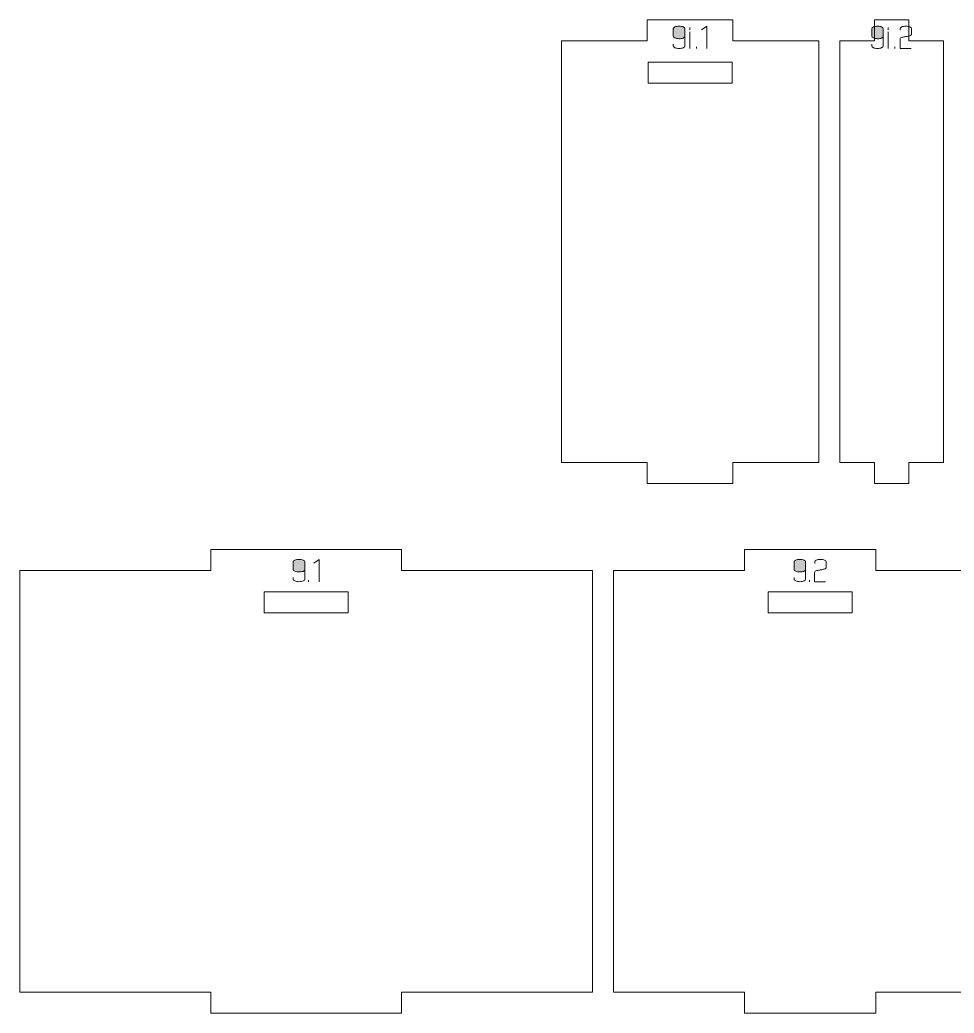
# Model space of a CAD drawing. Header units: centimetres. Extents: x -191 to 212, y -234 to 239.
# Drawn here: x 34.97 to 48.28, y -204.09 to -189.95 of the extents above; entities that cross this region are included whole.
import ezdxf

# ---------------------------------------------------------------- set-up
doc = ezdxf.new("R2010")
doc.units = ezdxf.units.CM
doc.header["$MEASUREMENT"] = 0
doc.layers.add('Capa 1', color=7, linetype='Continuous')

msp = doc.modelspace()

# ---------------------------------------------------------------- hatches: boundary and pattern name
at = {"layer": 'Capa 1', "true_color": 0x3e4095}
h = msp.add_hatch(color=175, dxfattribs=at)
edge = h.paths.add_edge_path()
edge.add_spline(control_points=[(44.27927, -190.18402), (44.27927, -190.1938), (44.28714, -190.20213), (44.30289, -190.20901), (44.31863, -190.21589), (44.33828, -190.21933), (44.36182, -190.21933), (44.38506, -190.21994), (44.40462, -190.21711), (44.42052, -190.21085), (44.43642, -190.20458), (44.44437, -190.19563), (44.44437, -190.18402), (44.44437, -190.18402), (44.44437, -190.0767), (44.44437, -190.0767), (44.44437, -190.06692), (44.4365, -190.05859), (44.42075, -190.05171), (44.40501, -190.04483), (44.38536, -190.04139), (44.36182, -190.04139), (44.33828, -190.04139), (44.31863, -190.04483), (44.30289, -190.05171), (44.28714, -190.05859), (44.27927, -190.06692), (44.27927, -190.0767), (44.27927, -190.0767), (44.27927, -190.18402), (44.27927, -190.18402)], knot_values=[0, 0, 0, 0, 0.1, 0.1, 0.1, 0.2, 0.2, 0.2, 0.3, 0.3, 0.3, 0.4, 0.4, 0.4, 0.5, 0.5, 0.5, 0.6, 0.6, 0.6, 0.7, 0.7, 0.7, 0.8, 0.8, 0.8, 0.9, 0.9, 0.9, 1, 1, 1, 1], degree=3, periodic=1)
h = msp.add_hatch(color=175, dxfattribs=at)
edge = h.paths.add_edge_path()
edge.add_spline(control_points=[(44.36182, -190.35783), (44.33828, -190.35783), (44.31863, -190.35439), (44.30289, -190.34751), (44.28714, -190.34063), (44.27927, -190.3323), (44.27927, -190.32252), (44.27927, -190.32252), (44.27927, -190.29729), (44.27927, -190.29729), (44.27927, -190.29729), (44.27927, -190.32252), (44.27927, -190.32252), (44.27927, -190.3323), (44.28714, -190.34063), (44.30289, -190.34751), (44.31863, -190.35439), (44.33828, -190.35783), (44.36182, -190.35783), (44.38536, -190.35783), (44.40501, -190.35439), (44.42075, -190.34751), (44.4365, -190.34063), (44.44437, -190.3323), (44.44437, -190.32252), (44.44437, -190.32252), (44.44437, -190.18402), (44.44437, -190.18402), (44.44437, -190.19563), (44.43642, -190.20458), (44.42052, -190.21085), (44.40462, -190.21711), (44.38506, -190.21994), (44.36182, -190.21933), (44.33828, -190.21933), (44.31863, -190.21589), (44.30289, -190.20901), (44.28714, -190.20213), (44.27927, -190.1938), (44.27927, -190.18402), (44.27927, -190.18402), (44.27927, -190.0767), (44.27927, -190.0767), (44.27927, -190.06692), (44.28714, -190.05859), (44.30289, -190.05171), (44.31863, -190.04483), (44.33828, -190.04139), (44.36182, -190.04139), (44.38536, -190.04139), (44.40501, -190.04483), (44.42075, -190.05171), (44.4365, -190.05859), (44.44437, -190.06692), (44.44437, -190.0767), (44.44437, -190.0767), (44.44437, -190.18402), (44.44437, -190.18402), (44.44437, -190.18402), (44.44437, -190.32252), (44.44437, -190.32252), (44.44437, -190.3323), (44.4365, -190.34063), (44.42075, -190.34751), (44.40501, -190.35439), (44.38536, -190.35783), (44.36182, -190.35783)], knot_values=[0, 0, 0, 0, 0.04545455, 0.04545455, 0.04545455, 0.09090909, 0.09090909, 0.09090909, 0.13636364, 0.13636364, 0.13636364, 0.18181818, 0.18181818, 0.18181818, 0.22727273, 0.22727273, 0.22727273, 0.27272727, 0.27272727, 0.27272727, 0.31818182, 0.31818182, 0.31818182, 0.36363636, 0.36363636, 0.36363636, 0.40909091, 0.40909091, 0.40909091, 0.45454545, 0.45454545, 0.45454545, 0.5, 0.5, 0.5, 0.54545455, 0.54545455, 0.54545455, 0.59090909, 0.59090909, 0.59090909, 0.63636364, 0.63636364, 0.63636364, 0.68181818, 0.68181818, 0.68181818, 0.72727273, 0.72727273, 0.72727273, 0.77272727, 0.77272727, 0.77272727, 0.81818182, 0.81818182, 0.81818182, 0.86363636, 0.86363636, 0.86363636, 0.90909091, 0.90909091, 0.90909091, 0.95454545, 0.95454545, 0.95454545, 1, 1, 1, 1], degree=3, periodic=1)
h = msp.add_hatch(color=175, dxfattribs=at)
edge = h.paths.add_edge_path()
edge.add_spline(control_points=[(44.51453, -190.09505), (44.51453, -190.09505), (44.51499, -190.06249), (44.51499, -190.06249), (44.51499, -190.06249), (44.51453, -190.09505), (44.51453, -190.09505)], knot_values=[0, 0, 0, 0, 0.5, 0.5, 0.5, 1, 1, 1, 1], degree=3, periodic=1)
h = msp.add_hatch(color=175, dxfattribs=at)
edge = h.paths.add_edge_path()
edge.add_spline(control_points=[(44.75898, -190.04093), (44.75898, -190.04093), (44.68285, -190.09367), (44.68285, -190.09367), (44.68285, -190.09367), (44.75898, -190.04093), (44.75898, -190.04093), (44.75898, -190.04093), (44.75898, -190.35783), (44.75898, -190.35783), (44.75898, -190.35783), (44.75898, -190.04093), (44.75898, -190.04093)], knot_values=[0, 0, 0, 0, 0.25, 0.25, 0.25, 0.5, 0.5, 0.5, 0.75, 0.75, 0.75, 1, 1, 1, 1], degree=3, periodic=1)
h = msp.add_hatch(color=175, dxfattribs=at)
edge = h.paths.add_edge_path()
edge.add_spline(control_points=[(47.10642, -190.18402), (47.10642, -190.1938), (47.11429, -190.20213), (47.13004, -190.20901), (47.14578, -190.21589), (47.16543, -190.21933), (47.18897, -190.21933), (47.21221, -190.21994), (47.23177, -190.21711), (47.24767, -190.21085), (47.26357, -190.20458), (47.27152, -190.19563), (47.27152, -190.18402), (47.27152, -190.18402), (47.27152, -190.0767), (47.27152, -190.0767), (47.27152, -190.06692), (47.26365, -190.05859), (47.2479, -190.05171), (47.23216, -190.04483), (47.21251, -190.04139), (47.18897, -190.04139), (47.16543, -190.04139), (47.14578, -190.04483), (47.13004, -190.05171), (47.11429, -190.05859), (47.10642, -190.06692), (47.10642, -190.0767), (47.10642, -190.0767), (47.10642, -190.18402), (47.10642, -190.18402)], knot_values=[0, 0, 0, 0, 0.1, 0.1, 0.1, 0.2, 0.2, 0.2, 0.3, 0.3, 0.3, 0.4, 0.4, 0.4, 0.5, 0.5, 0.5, 0.6, 0.6, 0.6, 0.7, 0.7, 0.7, 0.8, 0.8, 0.8, 0.9, 0.9, 0.9, 1, 1, 1, 1], degree=3, periodic=1)
h = msp.add_hatch(color=175, dxfattribs=at)
edge = h.paths.add_edge_path()
edge.add_spline(control_points=[(47.18897, -190.35783), (47.16543, -190.35783), (47.14578, -190.35439), (47.13004, -190.34751), (47.11429, -190.34063), (47.10642, -190.3323), (47.10642, -190.32252), (47.10642, -190.32252), (47.10642, -190.29729), (47.10642, -190.29729), (47.10642, -190.29729), (47.10642, -190.32252), (47.10642, -190.32252), (47.10642, -190.3323), (47.11429, -190.34063), (47.13004, -190.34751), (47.14578, -190.35439), (47.16543, -190.35783), (47.18897, -190.35783), (47.21251, -190.35783), (47.23216, -190.35439), (47.2479, -190.34751), (47.26365, -190.34063), (47.27152, -190.3323), (47.27152, -190.32252), (47.27152, -190.32252), (47.27152, -190.18402), (47.27152, -190.18402), (47.27152, -190.19563), (47.26357, -190.20458), (47.24767, -190.21085), (47.23177, -190.21711), (47.21221, -190.21994), (47.18897, -190.21933), (47.16543, -190.21933), (47.14578, -190.21589), (47.13004, -190.20901), (47.11429, -190.20213), (47.10642, -190.1938), (47.10642, -190.18402), (47.10642, -190.18402), (47.10642, -190.0767), (47.10642, -190.0767), (47.10642, -190.06692), (47.11429, -190.05859), (47.13004, -190.05171), (47.14578, -190.04483), (47.16543, -190.04139), (47.18897, -190.04139), (47.21251, -190.04139), (47.23216, -190.04483), (47.2479, -190.05171), (47.26365, -190.05859), (47.27152, -190.06692), (47.27152, -190.0767), (47.27152, -190.0767), (47.27152, -190.18402), (47.27152, -190.18402), (47.27152, -190.18402), (47.27152, -190.32252), (47.27152, -190.32252), (47.27152, -190.3323), (47.26365, -190.34063), (47.2479, -190.34751), (47.23216, -190.35439), (47.21251, -190.35783), (47.18897, -190.35783)], knot_values=[0, 0, 0, 0, 0.04545455, 0.04545455, 0.04545455, 0.09090909, 0.09090909, 0.09090909, 0.13636364, 0.13636364, 0.13636364, 0.18181818, 0.18181818, 0.18181818, 0.22727273, 0.22727273, 0.22727273, 0.27272727, 0.27272727, 0.27272727, 0.31818182, 0.31818182, 0.31818182, 0.36363636, 0.36363636, 0.36363636, 0.40909091, 0.40909091, 0.40909091, 0.45454545, 0.45454545, 0.45454545, 0.5, 0.5, 0.5, 0.54545455, 0.54545455, 0.54545455, 0.59090909, 0.59090909, 0.59090909, 0.63636364, 0.63636364, 0.63636364, 0.68181818, 0.68181818, 0.68181818, 0.72727273, 0.72727273, 0.72727273, 0.77272727, 0.77272727, 0.77272727, 0.81818182, 0.81818182, 0.81818182, 0.86363636, 0.86363636, 0.86363636, 0.90909091, 0.90909091, 0.90909091, 0.95454545, 0.95454545, 0.95454545, 1, 1, 1, 1], degree=3, periodic=1)
h = msp.add_hatch(color=175, dxfattribs=at)
edge = h.paths.add_edge_path()
edge.add_spline(control_points=[(47.34168, -190.09505), (47.34168, -190.09505), (47.34214, -190.06249), (47.34214, -190.06249), (47.34214, -190.06249), (47.34168, -190.09505), (47.34168, -190.09505)], knot_values=[0, 0, 0, 0, 0.5, 0.5, 0.5, 1, 1, 1, 1], degree=3, periodic=1)
h = msp.add_hatch(color=175, dxfattribs=at)
edge = h.paths.add_edge_path()
edge.add_spline(control_points=[(47.50954, -190.35783), (47.50954, -190.35783), (47.50954, -190.22529), (47.50954, -190.22529), (47.51046, -190.21337), (47.52131, -190.2042), (47.5421, -190.19778), (47.55066, -190.19716), (47.55884, -190.19617), (47.56664, -190.19479), (47.57443, -190.19342), (47.58231, -190.19197), (47.59026, -190.19044), (47.60493, -190.18799), (47.61617, -190.186), (47.62396, -190.18448), (47.63176, -190.18295), (47.63933, -190.18096), (47.64667, -190.17851), (47.66562, -190.17148), (47.6751, -190.16246), (47.6751, -190.15146), (47.6751, -190.15146), (47.6751, -190.0767), (47.6751, -190.0767), (47.6751, -190.06692), (47.66723, -190.05859), (47.65148, -190.05171), (47.63574, -190.04483), (47.61609, -190.04139), (47.59255, -190.04139), (47.56901, -190.04139), (47.54936, -190.04483), (47.53362, -190.05171), (47.51787, -190.05859), (47.51, -190.06692), (47.51, -190.0767), (47.51, -190.0767), (47.51, -190.09917), (47.51, -190.09917), (47.51, -190.09917), (47.51, -190.0767), (47.51, -190.0767), (47.51, -190.06692), (47.51787, -190.05859), (47.53362, -190.05171), (47.54936, -190.04483), (47.56901, -190.04139), (47.59255, -190.04139), (47.61609, -190.04139), (47.63574, -190.04483), (47.65148, -190.05171), (47.66723, -190.05859), (47.6751, -190.06692), (47.6751, -190.0767), (47.6751, -190.0767), (47.6751, -190.15146), (47.6751, -190.15146), (47.6751, -190.16246), (47.66562, -190.17148), (47.64667, -190.17851), (47.63933, -190.18096), (47.63176, -190.18295), (47.62396, -190.18448), (47.61617, -190.186), (47.60493, -190.18799), (47.59026, -190.19044), (47.58231, -190.19197), (47.57443, -190.19342), (47.56664, -190.19479), (47.55884, -190.19617), (47.55066, -190.19716), (47.5421, -190.19778), (47.52131, -190.2042), (47.51046, -190.21337), (47.50954, -190.22529), (47.50954, -190.22529), (47.50954, -190.35783), (47.50954, -190.35783), (47.50954, -190.35783), (47.66639, -190.35783), (47.66639, -190.35783), (47.66639, -190.35783), (47.50954, -190.35783), (47.50954, -190.35783)], knot_values=[0, 0, 0, 0, 0.03571429, 0.03571429, 0.03571429, 0.07142857, 0.07142857, 0.07142857, 0.10714286, 0.10714286, 0.10714286, 0.14285714, 0.14285714, 0.14285714, 0.17857143, 0.17857143, 0.17857143, 0.21428571, 0.21428571, 0.21428571, 0.25, 0.25, 0.25, 0.28571429, 0.28571429, 0.28571429, 0.32142857, 0.32142857, 0.32142857, 0.35714286, 0.35714286, 0.35714286, 0.39285714, 0.39285714, 0.39285714, 0.42857143, 0.42857143, 0.42857143, 0.46428571, 0.46428571, 0.46428571, 0.5, 0.5, 0.5, 0.53571429, 0.53571429, 0.53571429, 0.57142857, 0.57142857, 0.57142857, 0.60714286, 0.60714286, 0.60714286, 0.64285714, 0.64285714, 0.64285714, 0.67857143, 0.67857143, 0.67857143, 0.71428571, 0.71428571, 0.71428571, 0.75, 0.75, 0.75, 0.78571429, 0.78571429, 0.78571429, 0.82142857, 0.82142857, 0.82142857, 0.85714286, 0.85714286, 0.85714286, 0.89285714, 0.89285714, 0.89285714, 0.92857143, 0.92857143, 0.92857143, 0.96428571, 0.96428571, 0.96428571, 1, 1, 1, 1], degree=3, periodic=1)
h = msp.add_hatch(color=175, dxfattribs=at)
edge = h.paths.add_edge_path()
edge.add_spline(control_points=[(44.51453, -190.35783), (44.51453, -190.35783), (44.51453, -190.12394), (44.51453, -190.12394), (44.51453, -190.12394), (44.51453, -190.35783), (44.51453, -190.35783)], knot_values=[0, 0, 0, 0, 0.5, 0.5, 0.5, 1, 1, 1, 1], degree=3, periodic=1)
h = msp.add_hatch(color=175, dxfattribs=at)
edge = h.paths.add_edge_path()
edge.add_spline(control_points=[(47.34168, -190.35783), (47.34168, -190.35783), (47.34168, -190.12394), (47.34168, -190.12394), (47.34168, -190.12394), (47.34168, -190.35783), (47.34168, -190.35783)], knot_values=[0, 0, 0, 0, 0.5, 0.5, 0.5, 1, 1, 1, 1], degree=3, periodic=1)
h = msp.add_hatch(color=175, dxfattribs=at)
edge = h.paths.add_edge_path()
edge.add_spline(control_points=[(44.60947, -190.35783), (44.60947, -190.35783), (44.60947, -190.33536), (44.60947, -190.33536), (44.60947, -190.33536), (44.60947, -190.35783), (44.60947, -190.35783)], knot_values=[0, 0, 0, 0, 0.5, 0.5, 0.5, 1, 1, 1, 1], degree=3, periodic=1)
h = msp.add_hatch(color=175, dxfattribs=at)
edge = h.paths.add_edge_path()
edge.add_spline(control_points=[(47.43662, -190.35783), (47.43662, -190.35783), (47.43662, -190.33536), (47.43662, -190.33536), (47.43662, -190.33536), (47.43662, -190.35783), (47.43662, -190.35783)], knot_values=[0, 0, 0, 0, 0.5, 0.5, 0.5, 1, 1, 1, 1], degree=3, periodic=1)
h = msp.add_hatch(color=175, dxfattribs=at)
edge = h.paths.add_edge_path()
edge.add_spline(control_points=[(38.86411, -197.77683), (38.86411, -197.78661), (38.87198, -197.79494), (38.88773, -197.80182), (38.90347, -197.8087), (38.92312, -197.81214), (38.94666, -197.81214), (38.9699, -197.81275), (38.98946, -197.80992), (39.00536, -197.80366), (39.02126, -197.79739), (39.02921, -197.78844), (39.02921, -197.77683), (39.02921, -197.77683), (39.02921, -197.66951), (39.02921, -197.66951), (39.02921, -197.65973), (39.02134, -197.6514), (39.00559, -197.64452), (38.98985, -197.63764), (38.9702, -197.6342), (38.94666, -197.6342), (38.92312, -197.6342), (38.90347, -197.63764), (38.88773, -197.64452), (38.87198, -197.6514), (38.86411, -197.65973), (38.86411, -197.66951), (38.86411, -197.66951), (38.86411, -197.77683), (38.86411, -197.77683)], knot_values=[0, 0, 0, 0, 0.1, 0.1, 0.1, 0.2, 0.2, 0.2, 0.3, 0.3, 0.3, 0.4, 0.4, 0.4, 0.5, 0.5, 0.5, 0.6, 0.6, 0.6, 0.7, 0.7, 0.7, 0.8, 0.8, 0.8, 0.9, 0.9, 0.9, 1, 1, 1, 1], degree=3, periodic=1)
h = msp.add_hatch(color=175, dxfattribs=at)
edge = h.paths.add_edge_path()
edge.add_spline(control_points=[(38.94666, -197.95064), (38.92312, -197.95064), (38.90347, -197.9472), (38.88773, -197.94032), (38.87198, -197.93344), (38.86411, -197.92511), (38.86411, -197.91533), (38.86411, -197.91533), (38.86411, -197.8901), (38.86411, -197.8901), (38.86411, -197.8901), (38.86411, -197.91533), (38.86411, -197.91533), (38.86411, -197.92511), (38.87198, -197.93344), (38.88773, -197.94032), (38.90347, -197.9472), (38.92312, -197.95064), (38.94666, -197.95064), (38.9702, -197.95064), (38.98985, -197.9472), (39.00559, -197.94032), (39.02134, -197.93344), (39.02921, -197.92511), (39.02921, -197.91533), (39.02921, -197.91533), (39.02921, -197.77683), (39.02921, -197.77683), (39.02921, -197.78844), (39.02126, -197.79739), (39.00536, -197.80366), (38.98946, -197.80992), (38.9699, -197.81275), (38.94666, -197.81214), (38.92312, -197.81214), (38.90347, -197.8087), (38.88773, -197.80182), (38.87198, -197.79494), (38.86411, -197.78661), (38.86411, -197.77683), (38.86411, -197.77683), (38.86411, -197.66951), (38.86411, -197.66951), (38.86411, -197.65973), (38.87198, -197.6514), (38.88773, -197.64452), (38.90347, -197.63764), (38.92312, -197.6342), (38.94666, -197.6342), (38.9702, -197.6342), (38.98985, -197.63764), (39.00559, -197.64452), (39.02134, -197.6514), (39.02921, -197.65973), (39.02921, -197.66951), (39.02921, -197.66951), (39.02921, -197.77683), (39.02921, -197.77683), (39.02921, -197.77683), (39.02921, -197.91533), (39.02921, -197.91533), (39.02921, -197.92511), (39.02134, -197.93344), (39.00559, -197.94032), (38.98985, -197.9472), (38.9702, -197.95064), (38.94666, -197.95064)], knot_values=[0, 0, 0, 0, 0.04545455, 0.04545455, 0.04545455, 0.09090909, 0.09090909, 0.09090909, 0.13636364, 0.13636364, 0.13636364, 0.18181818, 0.18181818, 0.18181818, 0.22727273, 0.22727273, 0.22727273, 0.27272727, 0.27272727, 0.27272727, 0.31818182, 0.31818182, 0.31818182, 0.36363636, 0.36363636, 0.36363636, 0.40909091, 0.40909091, 0.40909091, 0.45454545, 0.45454545, 0.45454545, 0.5, 0.5, 0.5, 0.54545455, 0.54545455, 0.54545455, 0.59090909, 0.59090909, 0.59090909, 0.63636364, 0.63636364, 0.63636364, 0.68181818, 0.68181818, 0.68181818, 0.72727273, 0.72727273, 0.72727273, 0.77272727, 0.77272727, 0.77272727, 0.81818182, 0.81818182, 0.81818182, 0.86363636, 0.86363636, 0.86363636, 0.90909091, 0.90909091, 0.90909091, 0.95454545, 0.95454545, 0.95454545, 1, 1, 1, 1], degree=3, periodic=1)
h = msp.add_hatch(color=175, dxfattribs=at)
edge = h.paths.add_edge_path()
edge.add_spline(control_points=[(39.23375, -197.63374), (39.23375, -197.63374), (39.15762, -197.68648), (39.15762, -197.68648), (39.15762, -197.68648), (39.23375, -197.63374), (39.23375, -197.63374), (39.23375, -197.63374), (39.23375, -197.95064), (39.23375, -197.95064), (39.23375, -197.95064), (39.23375, -197.63374), (39.23375, -197.63374)], knot_values=[0, 0, 0, 0, 0.25, 0.25, 0.25, 0.5, 0.5, 0.5, 0.75, 0.75, 0.75, 1, 1, 1, 1], degree=3, periodic=1)
h = msp.add_hatch(color=175, dxfattribs=at)
edge = h.paths.add_edge_path()
edge.add_spline(control_points=[(46.00001, -197.77683), (46.00001, -197.78661), (46.00788, -197.79494), (46.02363, -197.80182), (46.03937, -197.8087), (46.05902, -197.81214), (46.08256, -197.81214), (46.1058, -197.81275), (46.12536, -197.80992), (46.14126, -197.80366), (46.15716, -197.79739), (46.16511, -197.78844), (46.16511, -197.77683), (46.16511, -197.77683), (46.16511, -197.66951), (46.16511, -197.66951), (46.16511, -197.65973), (46.15724, -197.6514), (46.14149, -197.64452), (46.12575, -197.63764), (46.1061, -197.6342), (46.08256, -197.6342), (46.05902, -197.6342), (46.03937, -197.63764), (46.02363, -197.64452), (46.00788, -197.6514), (46.00001, -197.65973), (46.00001, -197.66951), (46.00001, -197.66951), (46.00001, -197.77683), (46.00001, -197.77683)], knot_values=[0, 0, 0, 0, 0.1, 0.1, 0.1, 0.2, 0.2, 0.2, 0.3, 0.3, 0.3, 0.4, 0.4, 0.4, 0.5, 0.5, 0.5, 0.6, 0.6, 0.6, 0.7, 0.7, 0.7, 0.8, 0.8, 0.8, 0.9, 0.9, 0.9, 1, 1, 1, 1], degree=3, periodic=1)
h = msp.add_hatch(color=175, dxfattribs=at)
edge = h.paths.add_edge_path()
edge.add_spline(control_points=[(46.08256, -197.95064), (46.05902, -197.95064), (46.03937, -197.9472), (46.02363, -197.94032), (46.00788, -197.93344), (46.00001, -197.92511), (46.00001, -197.91533), (46.00001, -197.91533), (46.00001, -197.8901), (46.00001, -197.8901), (46.00001, -197.8901), (46.00001, -197.91533), (46.00001, -197.91533), (46.00001, -197.92511), (46.00788, -197.93344), (46.02363, -197.94032), (46.03937, -197.9472), (46.05902, -197.95064), (46.08256, -197.95064), (46.1061, -197.95064), (46.12575, -197.9472), (46.14149, -197.94032), (46.15724, -197.93344), (46.16511, -197.92511), (46.16511, -197.91533), (46.16511, -197.91533), (46.16511, -197.77683), (46.16511, -197.77683), (46.16511, -197.78844), (46.15716, -197.79739), (46.14126, -197.80366), (46.12536, -197.80992), (46.1058, -197.81275), (46.08256, -197.81214), (46.05902, -197.81214), (46.03937, -197.8087), (46.02363, -197.80182), (46.00788, -197.79494), (46.00001, -197.78661), (46.00001, -197.77683), (46.00001, -197.77683), (46.00001, -197.66951), (46.00001, -197.66951), (46.00001, -197.65973), (46.00788, -197.6514), (46.02363, -197.64452), (46.03937, -197.63764), (46.05902, -197.6342), (46.08256, -197.6342), (46.1061, -197.6342), (46.12575, -197.63764), (46.14149, -197.64452), (46.15724, -197.6514), (46.16511, -197.65973), (46.16511, -197.66951), (46.16511, -197.66951), (46.16511, -197.77683), (46.16511, -197.77683), (46.16511, -197.77683), (46.16511, -197.91533), (46.16511, -197.91533), (46.16511, -197.92511), (46.15724, -197.93344), (46.14149, -197.94032), (46.12575, -197.9472), (46.1061, -197.95064), (46.08256, -197.95064)], knot_values=[0, 0, 0, 0, 0.04545455, 0.04545455, 0.04545455, 0.09090909, 0.09090909, 0.09090909, 0.13636364, 0.13636364, 0.13636364, 0.18181818, 0.18181818, 0.18181818, 0.22727273, 0.22727273, 0.22727273, 0.27272727, 0.27272727, 0.27272727, 0.31818182, 0.31818182, 0.31818182, 0.36363636, 0.36363636, 0.36363636, 0.40909091, 0.40909091, 0.40909091, 0.45454545, 0.45454545, 0.45454545, 0.5, 0.5, 0.5, 0.54545455, 0.54545455, 0.54545455, 0.59090909, 0.59090909, 0.59090909, 0.63636364, 0.63636364, 0.63636364, 0.68181818, 0.68181818, 0.68181818, 0.72727273, 0.72727273, 0.72727273, 0.77272727, 0.77272727, 0.77272727, 0.81818182, 0.81818182, 0.81818182, 0.86363636, 0.86363636, 0.86363636, 0.90909091, 0.90909091, 0.90909091, 0.95454545, 0.95454545, 0.95454545, 1, 1, 1, 1], degree=3, periodic=1)
h = msp.add_hatch(color=175, dxfattribs=at)
edge = h.paths.add_edge_path()
edge.add_spline(control_points=[(46.29306, -197.95064), (46.29306, -197.95064), (46.29306, -197.8181), (46.29306, -197.8181), (46.29398, -197.80618), (46.30483, -197.79701), (46.32562, -197.79059), (46.33418, -197.78997), (46.34236, -197.78898), (46.35016, -197.7876), (46.35795, -197.78623), (46.36583, -197.78478), (46.37378, -197.78325), (46.38845, -197.7808), (46.39969, -197.77881), (46.40748, -197.77729), (46.41528, -197.77576), (46.42285, -197.77377), (46.43019, -197.77132), (46.44914, -197.76429), (46.45862, -197.75527), (46.45862, -197.74427), (46.45862, -197.74427), (46.45862, -197.66951), (46.45862, -197.66951), (46.45862, -197.65973), (46.45075, -197.6514), (46.435, -197.64452), (46.41926, -197.63764), (46.39961, -197.6342), (46.37607, -197.6342), (46.35253, -197.6342), (46.33288, -197.63764), (46.31714, -197.64452), (46.30139, -197.6514), (46.29352, -197.65973), (46.29352, -197.66951), (46.29352, -197.66951), (46.29352, -197.69198), (46.29352, -197.69198), (46.29352, -197.69198), (46.29352, -197.66951), (46.29352, -197.66951), (46.29352, -197.65973), (46.30139, -197.6514), (46.31714, -197.64452), (46.33288, -197.63764), (46.35253, -197.6342), (46.37607, -197.6342), (46.39961, -197.6342), (46.41926, -197.63764), (46.435, -197.64452), (46.45075, -197.6514), (46.45862, -197.65973), (46.45862, -197.66951), (46.45862, -197.66951), (46.45862, -197.74427), (46.45862, -197.74427), (46.45862, -197.75527), (46.44914, -197.76429), (46.43019, -197.77132), (46.42285, -197.77377), (46.41528, -197.77576), (46.40748, -197.77729), (46.39969, -197.77881), (46.38845, -197.7808), (46.37378, -197.78325), (46.36583, -197.78478), (46.35795, -197.78623), (46.35016, -197.7876), (46.34236, -197.78898), (46.33418, -197.78997), (46.32562, -197.79059), (46.30483, -197.79701), (46.29398, -197.80618), (46.29306, -197.8181), (46.29306, -197.8181), (46.29306, -197.95064), (46.29306, -197.95064), (46.29306, -197.95064), (46.44991, -197.95064), (46.44991, -197.95064), (46.44991, -197.95064), (46.29306, -197.95064), (46.29306, -197.95064)], knot_values=[0, 0, 0, 0, 0.03571429, 0.03571429, 0.03571429, 0.07142857, 0.07142857, 0.07142857, 0.10714286, 0.10714286, 0.10714286, 0.14285714, 0.14285714, 0.14285714, 0.17857143, 0.17857143, 0.17857143, 0.21428571, 0.21428571, 0.21428571, 0.25, 0.25, 0.25, 0.28571429, 0.28571429, 0.28571429, 0.32142857, 0.32142857, 0.32142857, 0.35714286, 0.35714286, 0.35714286, 0.39285714, 0.39285714, 0.39285714, 0.42857143, 0.42857143, 0.42857143, 0.46428571, 0.46428571, 0.46428571, 0.5, 0.5, 0.5, 0.53571429, 0.53571429, 0.53571429, 0.57142857, 0.57142857, 0.57142857, 0.60714286, 0.60714286, 0.60714286, 0.64285714, 0.64285714, 0.64285714, 0.67857143, 0.67857143, 0.67857143, 0.71428571, 0.71428571, 0.71428571, 0.75, 0.75, 0.75, 0.78571429, 0.78571429, 0.78571429, 0.82142857, 0.82142857, 0.82142857, 0.85714286, 0.85714286, 0.85714286, 0.89285714, 0.89285714, 0.89285714, 0.92857143, 0.92857143, 0.92857143, 0.96428571, 0.96428571, 0.96428571, 1, 1, 1, 1], degree=3, periodic=1)
h = msp.add_hatch(color=175, dxfattribs=at)
edge = h.paths.add_edge_path()
edge.add_spline(control_points=[(39.08424, -197.95064), (39.08424, -197.95064), (39.08424, -197.92817), (39.08424, -197.92817), (39.08424, -197.92817), (39.08424, -197.95064), (39.08424, -197.95064)], knot_values=[0, 0, 0, 0, 0.5, 0.5, 0.5, 1, 1, 1, 1], degree=3, periodic=1)
h = msp.add_hatch(color=175, dxfattribs=at)
edge = h.paths.add_edge_path()
edge.add_spline(control_points=[(46.22014, -197.95064), (46.22014, -197.95064), (46.22014, -197.92817), (46.22014, -197.92817), (46.22014, -197.92817), (46.22014, -197.95064), (46.22014, -197.95064)], knot_values=[0, 0, 0, 0, 0.5, 0.5, 0.5, 1, 1, 1, 1], degree=3, periodic=1)

# ---------------------------------------------------------------- linework, layer by layer
at = {"layer": 'Capa 1', "color": 240, "lineweight": 20}
for points, knots in [([(42.68729, -190.25143), (42.68729, -190.25143), (42.68729, -196.25143), (42.68729, -196.25143), (42.68729, -196.25143), (43.90851, -196.25143), (43.90851, -196.25143), (43.90851, -196.25143), (43.90851, -196.55143), (43.90851, -196.55143), (43.90851, -196.55143), (45.12973, -196.55143), (45.12973, -196.55143), (45.12973, -196.55143), (45.12973, -196.25143), (45.12973, -196.25143), (45.12973, -196.25143), (46.35095, -196.25143), (46.35095, -196.25143), (46.35095, -196.25143), (46.35095, -190.25143), (46.35095, -190.25143), (46.35095, -190.25143), (45.12973, -190.25143), (45.12973, -190.25143), (45.12973, -190.25143), (45.12973, -189.95143), (45.12973, -189.95143), (45.12973, -189.95143), (43.90851, -189.95143), (43.90851, -189.95143), (43.90851, -189.95143), (43.90851, -190.25143), (43.90851, -190.25143), (43.90851, -190.25143), (42.68729, -190.25143), (42.68729, -190.25143)], [0, 0, 0, 0, 0.08333333, 0.08333333, 0.08333333, 0.16666667, 0.16666667, 0.16666667, 0.25, 0.25, 0.25, 0.33333333, 0.33333333, 0.33333333, 0.41666667, 0.41666667, 0.41666667, 0.5, 0.5, 0.5, 0.58333333, 0.58333333, 0.58333333, 0.66666667, 0.66666667, 0.66666667, 0.75, 0.75, 0.75, 0.83333333, 0.83333333, 0.83333333, 0.91666667, 0.91666667, 0.91666667, 1, 1, 1, 1]), ([(46.65095, -190.25143), (46.65095, -190.25143), (46.65095, -196.25143), (46.65095, -196.25143), (46.65095, -196.25143), (47.14416, -196.25143), (47.14416, -196.25143), (47.14416, -196.25143), (47.14416, -196.55143), (47.14416, -196.55143), (47.14416, -196.55143), (47.63736, -196.55143), (47.63736, -196.55143), (47.63736, -196.55143), (47.63736, -196.25143), (47.63736, -196.25143), (47.63736, -196.25143), (48.13057, -196.25143), (48.13057, -196.25143), (48.13057, -196.25143), (48.13057, -190.25143), (48.13057, -190.25143), (48.13057, -190.25143), (47.63736, -190.25143), (47.63736, -190.25143), (47.63736, -190.25143), (47.63736, -189.95143), (47.63736, -189.95143), (47.63736, -189.95143), (47.14416, -189.95143), (47.14416, -189.95143), (47.14416, -189.95143), (47.14416, -190.25143), (47.14416, -190.25143), (47.14416, -190.25143), (46.65095, -190.25143), (46.65095, -190.25143)], [0, 0, 0, 0, 0.08333333, 0.08333333, 0.08333333, 0.16666667, 0.16666667, 0.16666667, 0.25, 0.25, 0.25, 0.33333333, 0.33333333, 0.33333333, 0.41666667, 0.41666667, 0.41666667, 0.5, 0.5, 0.5, 0.58333333, 0.58333333, 0.58333333, 0.66666667, 0.66666667, 0.66666667, 0.75, 0.75, 0.75, 0.83333333, 0.83333333, 0.83333333, 0.91666667, 0.91666667, 0.91666667, 1, 1, 1, 1]), ([(43.91912, -190.85152), (43.91912, -190.85152), (45.11912, -190.85152), (45.11912, -190.85152), (45.11912, -190.85152), (45.11912, -190.55152), (45.11912, -190.55152), (45.11912, -190.55152), (43.91912, -190.55152), (43.91912, -190.55152), (43.91912, -190.55152), (43.91912, -190.85152), (43.91912, -190.85152)], [0, 0, 0, 0, 0.25, 0.25, 0.25, 0.5, 0.5, 0.5, 0.75, 0.75, 0.75, 1, 1, 1, 1]), ([(34.97002, -197.79344), (34.97002, -197.79344), (34.97002, -203.79344), (34.97002, -203.79344), (34.97002, -203.79344), (37.68929, -203.79344), (37.68929, -203.79344), (37.68929, -203.79344), (37.68929, -204.09344), (37.68929, -204.09344), (37.68929, -204.09344), (40.40857, -204.09344), (40.40857, -204.09344), (40.40857, -204.09344), (40.40857, -203.79344), (40.40857, -203.79344), (40.40857, -203.79344), (43.12784, -203.79344), (43.12784, -203.79344), (43.12784, -203.79344), (43.12784, -197.79344), (43.12784, -197.79344), (43.12784, -197.79344), (40.40857, -197.79344), (40.40857, -197.79344), (40.40857, -197.79344), (40.40857, -197.49344), (40.40857, -197.49344), (40.40857, -197.49344), (37.68929, -197.49344), (37.68929, -197.49344), (37.68929, -197.49344), (37.68929, -197.79344), (37.68929, -197.79344), (37.68929, -197.79344), (34.97002, -197.79344), (34.97002, -197.79344)], [0, 0, 0, 0, 0.08333333, 0.08333333, 0.08333333, 0.16666667, 0.16666667, 0.16666667, 0.25, 0.25, 0.25, 0.33333333, 0.33333333, 0.33333333, 0.41666667, 0.41666667, 0.41666667, 0.5, 0.5, 0.5, 0.58333333, 0.58333333, 0.58333333, 0.66666667, 0.66666667, 0.66666667, 0.75, 0.75, 0.75, 0.83333333, 0.83333333, 0.83333333, 0.91666667, 0.91666667, 0.91666667, 1, 1, 1, 1]), ([(43.42784, -197.79344), (43.42784, -197.79344), (43.42784, -203.79344), (43.42784, -203.79344), (43.42784, -203.79344), (45.29549, -203.79344), (45.29549, -203.79344), (45.29549, -203.79344), (45.29549, -204.09344), (45.29549, -204.09344), (45.29549, -204.09344), (47.16314, -204.09344), (47.16314, -204.09344), (47.16314, -204.09344), (47.16314, -203.79344), (47.16314, -203.79344), (47.16314, -203.79344), (49.03079, -203.79344), (49.03079, -203.79344), (49.03079, -203.79344), (49.03079, -197.79344), (49.03079, -197.79344), (49.03079, -197.79344), (47.16314, -197.79344), (47.16314, -197.79344), (47.16314, -197.79344), (47.16314, -197.49344), (47.16314, -197.49344), (47.16314, -197.49344), (45.29549, -197.49344), (45.29549, -197.49344), (45.29549, -197.49344), (45.29549, -197.79344), (45.29549, -197.79344), (45.29549, -197.79344), (43.42784, -197.79344), (43.42784, -197.79344)], [0, 0, 0, 0, 0.08333333, 0.08333333, 0.08333333, 0.16666667, 0.16666667, 0.16666667, 0.25, 0.25, 0.25, 0.33333333, 0.33333333, 0.33333333, 0.41666667, 0.41666667, 0.41666667, 0.5, 0.5, 0.5, 0.58333333, 0.58333333, 0.58333333, 0.66666667, 0.66666667, 0.66666667, 0.75, 0.75, 0.75, 0.83333333, 0.83333333, 0.83333333, 0.91666667, 0.91666667, 0.91666667, 1, 1, 1, 1]), ([(38.44893, -198.39352), (38.44893, -198.39352), (39.64893, -198.39352), (39.64893, -198.39352), (39.64893, -198.39352), (39.64893, -198.09352), (39.64893, -198.09352), (39.64893, -198.09352), (38.44893, -198.09352), (38.44893, -198.09352), (38.44893, -198.09352), (38.44893, -198.39352), (38.44893, -198.39352)], [0, 0, 0, 0, 0.25, 0.25, 0.25, 0.5, 0.5, 0.5, 0.75, 0.75, 0.75, 1, 1, 1, 1]), ([(45.62931, -198.39352), (45.62931, -198.39352), (46.82931, -198.39352), (46.82931, -198.39352), (46.82931, -198.39352), (46.82931, -198.09352), (46.82931, -198.09352), (46.82931, -198.09352), (45.62931, -198.09352), (45.62931, -198.09352), (45.62931, -198.09352), (45.62931, -198.39352), (45.62931, -198.39352)], [0, 0, 0, 0, 0.25, 0.25, 0.25, 0.5, 0.5, 0.5, 0.75, 0.75, 0.75, 1, 1, 1, 1])]:
    msp.add_open_spline(points, degree=3, knots=knots, dxfattribs=at)
at = {"layer": 'Capa 1', "color": 114, "lineweight": 9}
for points, knots in [([(44.27927, -190.18402), (44.27927, -190.1938), (44.28714, -190.20213), (44.30289, -190.20901), (44.31863, -190.21589), (44.33828, -190.21933), (44.36182, -190.21933), (44.38506, -190.21994), (44.40462, -190.21711), (44.42052, -190.21085), (44.43642, -190.20458), (44.44437, -190.19563), (44.44437, -190.18402), (44.44437, -190.18402), (44.44437, -190.0767), (44.44437, -190.0767), (44.44437, -190.06692), (44.4365, -190.05859), (44.42075, -190.05171), (44.40501, -190.04483), (44.38536, -190.04139), (44.36182, -190.04139), (44.33828, -190.04139), (44.31863, -190.04483), (44.30289, -190.05171), (44.28714, -190.05859), (44.27927, -190.06692), (44.27927, -190.0767), (44.27927, -190.0767), (44.27927, -190.18402), (44.27927, -190.18402)], [0, 0, 0, 0, 0.1, 0.1, 0.1, 0.2, 0.2, 0.2, 0.3, 0.3, 0.3, 0.4, 0.4, 0.4, 0.5, 0.5, 0.5, 0.6, 0.6, 0.6, 0.7, 0.7, 0.7, 0.8, 0.8, 0.8, 0.9, 0.9, 0.9, 1, 1, 1, 1]), ([(44.36182, -190.35783), (44.33828, -190.35783), (44.31863, -190.35439), (44.30289, -190.34751), (44.28714, -190.34063), (44.27927, -190.3323), (44.27927, -190.32252), (44.27927, -190.32252), (44.27927, -190.29729), (44.27927, -190.29729), (44.27927, -190.29729), (44.27927, -190.32252), (44.27927, -190.32252), (44.27927, -190.3323), (44.28714, -190.34063), (44.30289, -190.34751), (44.31863, -190.35439), (44.33828, -190.35783), (44.36182, -190.35783), (44.38536, -190.35783), (44.40501, -190.35439), (44.42075, -190.34751), (44.4365, -190.34063), (44.44437, -190.3323), (44.44437, -190.32252), (44.44437, -190.32252), (44.44437, -190.18402), (44.44437, -190.18402), (44.44437, -190.19563), (44.43642, -190.20458), (44.42052, -190.21085), (44.40462, -190.21711), (44.38506, -190.21994), (44.36182, -190.21933), (44.33828, -190.21933), (44.31863, -190.21589), (44.30289, -190.20901), (44.28714, -190.20213), (44.27927, -190.1938), (44.27927, -190.18402), (44.27927, -190.18402), (44.27927, -190.0767), (44.27927, -190.0767), (44.27927, -190.06692), (44.28714, -190.05859), (44.30289, -190.05171), (44.31863, -190.04483), (44.33828, -190.04139), (44.36182, -190.04139), (44.38536, -190.04139), (44.40501, -190.04483), (44.42075, -190.05171), (44.4365, -190.05859), (44.44437, -190.06692), (44.44437, -190.0767), (44.44437, -190.0767), (44.44437, -190.18402), (44.44437, -190.18402), (44.44437, -190.18402), (44.44437, -190.32252), (44.44437, -190.32252), (44.44437, -190.3323), (44.4365, -190.34063), (44.42075, -190.34751), (44.40501, -190.35439), (44.38536, -190.35783), (44.36182, -190.35783)], [0, 0, 0, 0, 0.04545455, 0.04545455, 0.04545455, 0.09090909, 0.09090909, 0.09090909, 0.13636364, 0.13636364, 0.13636364, 0.18181818, 0.18181818, 0.18181818, 0.22727273, 0.22727273, 0.22727273, 0.27272727, 0.27272727, 0.27272727, 0.31818182, 0.31818182, 0.31818182, 0.36363636, 0.36363636, 0.36363636, 0.40909091, 0.40909091, 0.40909091, 0.45454545, 0.45454545, 0.45454545, 0.5, 0.5, 0.5, 0.54545455, 0.54545455, 0.54545455, 0.59090909, 0.59090909, 0.59090909, 0.63636364, 0.63636364, 0.63636364, 0.68181818, 0.68181818, 0.68181818, 0.72727273, 0.72727273, 0.72727273, 0.77272727, 0.77272727, 0.77272727, 0.81818182, 0.81818182, 0.81818182, 0.86363636, 0.86363636, 0.86363636, 0.90909091, 0.90909091, 0.90909091, 0.95454545, 0.95454545, 0.95454545, 1, 1, 1, 1]), ([(44.51453, -190.09505), (44.51453, -190.09505), (44.51499, -190.06249), (44.51499, -190.06249), (44.51499, -190.06249), (44.51453, -190.09505), (44.51453, -190.09505)], [0, 0, 0, 0, 0.5, 0.5, 0.5, 1, 1, 1, 1]), ([(44.75898, -190.04093), (44.75898, -190.04093), (44.68285, -190.09367), (44.68285, -190.09367), (44.68285, -190.09367), (44.75898, -190.04093), (44.75898, -190.04093), (44.75898, -190.04093), (44.75898, -190.35783), (44.75898, -190.35783), (44.75898, -190.35783), (44.75898, -190.04093), (44.75898, -190.04093)], [0, 0, 0, 0, 0.25, 0.25, 0.25, 0.5, 0.5, 0.5, 0.75, 0.75, 0.75, 1, 1, 1, 1]), ([(47.10642, -190.18402), (47.10642, -190.1938), (47.11429, -190.20213), (47.13004, -190.20901), (47.14578, -190.21589), (47.16543, -190.21933), (47.18897, -190.21933), (47.21221, -190.21994), (47.23177, -190.21711), (47.24767, -190.21085), (47.26357, -190.20458), (47.27152, -190.19563), (47.27152, -190.18402), (47.27152, -190.18402), (47.27152, -190.0767), (47.27152, -190.0767), (47.27152, -190.06692), (47.26365, -190.05859), (47.2479, -190.05171), (47.23216, -190.04483), (47.21251, -190.04139), (47.18897, -190.04139), (47.16543, -190.04139), (47.14578, -190.04483), (47.13004, -190.05171), (47.11429, -190.05859), (47.10642, -190.06692), (47.10642, -190.0767), (47.10642, -190.0767), (47.10642, -190.18402), (47.10642, -190.18402)], [0, 0, 0, 0, 0.1, 0.1, 0.1, 0.2, 0.2, 0.2, 0.3, 0.3, 0.3, 0.4, 0.4, 0.4, 0.5, 0.5, 0.5, 0.6, 0.6, 0.6, 0.7, 0.7, 0.7, 0.8, 0.8, 0.8, 0.9, 0.9, 0.9, 1, 1, 1, 1]), ([(47.18897, -190.35783), (47.16543, -190.35783), (47.14578, -190.35439), (47.13004, -190.34751), (47.11429, -190.34063), (47.10642, -190.3323), (47.10642, -190.32252), (47.10642, -190.32252), (47.10642, -190.29729), (47.10642, -190.29729), (47.10642, -190.29729), (47.10642, -190.32252), (47.10642, -190.32252), (47.10642, -190.3323), (47.11429, -190.34063), (47.13004, -190.34751), (47.14578, -190.35439), (47.16543, -190.35783), (47.18897, -190.35783), (47.21251, -190.35783), (47.23216, -190.35439), (47.2479, -190.34751), (47.26365, -190.34063), (47.27152, -190.3323), (47.27152, -190.32252), (47.27152, -190.32252), (47.27152, -190.18402), (47.27152, -190.18402), (47.27152, -190.19563), (47.26357, -190.20458), (47.24767, -190.21085), (47.23177, -190.21711), (47.21221, -190.21994), (47.18897, -190.21933), (47.16543, -190.21933), (47.14578, -190.21589), (47.13004, -190.20901), (47.11429, -190.20213), (47.10642, -190.1938), (47.10642, -190.18402), (47.10642, -190.18402), (47.10642, -190.0767), (47.10642, -190.0767), (47.10642, -190.06692), (47.11429, -190.05859), (47.13004, -190.05171), (47.14578, -190.04483), (47.16543, -190.04139), (47.18897, -190.04139), (47.21251, -190.04139), (47.23216, -190.04483), (47.2479, -190.05171), (47.26365, -190.05859), (47.27152, -190.06692), (47.27152, -190.0767), (47.27152, -190.0767), (47.27152, -190.18402), (47.27152, -190.18402), (47.27152, -190.18402), (47.27152, -190.32252), (47.27152, -190.32252), (47.27152, -190.3323), (47.26365, -190.34063), (47.2479, -190.34751), (47.23216, -190.35439), (47.21251, -190.35783), (47.18897, -190.35783)], [0, 0, 0, 0, 0.04545455, 0.04545455, 0.04545455, 0.09090909, 0.09090909, 0.09090909, 0.13636364, 0.13636364, 0.13636364, 0.18181818, 0.18181818, 0.18181818, 0.22727273, 0.22727273, 0.22727273, 0.27272727, 0.27272727, 0.27272727, 0.31818182, 0.31818182, 0.31818182, 0.36363636, 0.36363636, 0.36363636, 0.40909091, 0.40909091, 0.40909091, 0.45454545, 0.45454545, 0.45454545, 0.5, 0.5, 0.5, 0.54545455, 0.54545455, 0.54545455, 0.59090909, 0.59090909, 0.59090909, 0.63636364, 0.63636364, 0.63636364, 0.68181818, 0.68181818, 0.68181818, 0.72727273, 0.72727273, 0.72727273, 0.77272727, 0.77272727, 0.77272727, 0.81818182, 0.81818182, 0.81818182, 0.86363636, 0.86363636, 0.86363636, 0.90909091, 0.90909091, 0.90909091, 0.95454545, 0.95454545, 0.95454545, 1, 1, 1, 1]), ([(47.34168, -190.09505), (47.34168, -190.09505), (47.34214, -190.06249), (47.34214, -190.06249), (47.34214, -190.06249), (47.34168, -190.09505), (47.34168, -190.09505)], [0, 0, 0, 0, 0.5, 0.5, 0.5, 1, 1, 1, 1]), ([(47.50954, -190.35783), (47.50954, -190.35783), (47.50954, -190.22529), (47.50954, -190.22529), (47.51046, -190.21337), (47.52131, -190.2042), (47.5421, -190.19778), (47.55066, -190.19716), (47.55884, -190.19617), (47.56664, -190.19479), (47.57443, -190.19342), (47.58231, -190.19197), (47.59026, -190.19044), (47.60493, -190.18799), (47.61617, -190.186), (47.62396, -190.18448), (47.63176, -190.18295), (47.63933, -190.18096), (47.64667, -190.17851), (47.66562, -190.17148), (47.6751, -190.16246), (47.6751, -190.15146), (47.6751, -190.15146), (47.6751, -190.0767), (47.6751, -190.0767), (47.6751, -190.06692), (47.66723, -190.05859), (47.65148, -190.05171), (47.63574, -190.04483), (47.61609, -190.04139), (47.59255, -190.04139), (47.56901, -190.04139), (47.54936, -190.04483), (47.53362, -190.05171), (47.51787, -190.05859), (47.51, -190.06692), (47.51, -190.0767), (47.51, -190.0767), (47.51, -190.09917), (47.51, -190.09917), (47.51, -190.09917), (47.51, -190.0767), (47.51, -190.0767), (47.51, -190.06692), (47.51787, -190.05859), (47.53362, -190.05171), (47.54936, -190.04483), (47.56901, -190.04139), (47.59255, -190.04139), (47.61609, -190.04139), (47.63574, -190.04483), (47.65148, -190.05171), (47.66723, -190.05859), (47.6751, -190.06692), (47.6751, -190.0767), (47.6751, -190.0767), (47.6751, -190.15146), (47.6751, -190.15146), (47.6751, -190.16246), (47.66562, -190.17148), (47.64667, -190.17851), (47.63933, -190.18096), (47.63176, -190.18295), (47.62396, -190.18448), (47.61617, -190.186), (47.60493, -190.18799), (47.59026, -190.19044), (47.58231, -190.19197), (47.57443, -190.19342), (47.56664, -190.19479), (47.55884, -190.19617), (47.55066, -190.19716), (47.5421, -190.19778), (47.52131, -190.2042), (47.51046, -190.21337), (47.50954, -190.22529), (47.50954, -190.22529), (47.50954, -190.35783), (47.50954, -190.35783), (47.50954, -190.35783), (47.66639, -190.35783), (47.66639, -190.35783), (47.66639, -190.35783), (47.50954, -190.35783), (47.50954, -190.35783)], [0, 0, 0, 0, 0.03571429, 0.03571429, 0.03571429, 0.07142857, 0.07142857, 0.07142857, 0.10714286, 0.10714286, 0.10714286, 0.14285714, 0.14285714, 0.14285714, 0.17857143, 0.17857143, 0.17857143, 0.21428571, 0.21428571, 0.21428571, 0.25, 0.25, 0.25, 0.28571429, 0.28571429, 0.28571429, 0.32142857, 0.32142857, 0.32142857, 0.35714286, 0.35714286, 0.35714286, 0.39285714, 0.39285714, 0.39285714, 0.42857143, 0.42857143, 0.42857143, 0.46428571, 0.46428571, 0.46428571, 0.5, 0.5, 0.5, 0.53571429, 0.53571429, 0.53571429, 0.57142857, 0.57142857, 0.57142857, 0.60714286, 0.60714286, 0.60714286, 0.64285714, 0.64285714, 0.64285714, 0.67857143, 0.67857143, 0.67857143, 0.71428571, 0.71428571, 0.71428571, 0.75, 0.75, 0.75, 0.78571429, 0.78571429, 0.78571429, 0.82142857, 0.82142857, 0.82142857, 0.85714286, 0.85714286, 0.85714286, 0.89285714, 0.89285714, 0.89285714, 0.92857143, 0.92857143, 0.92857143, 0.96428571, 0.96428571, 0.96428571, 1, 1, 1, 1]), ([(44.51453, -190.35783), (44.51453, -190.35783), (44.51453, -190.12394), (44.51453, -190.12394), (44.51453, -190.12394), (44.51453, -190.35783), (44.51453, -190.35783)], [0, 0, 0, 0, 0.5, 0.5, 0.5, 1, 1, 1, 1]), ([(47.34168, -190.35783), (47.34168, -190.35783), (47.34168, -190.12394), (47.34168, -190.12394), (47.34168, -190.12394), (47.34168, -190.35783), (47.34168, -190.35783)], [0, 0, 0, 0, 0.5, 0.5, 0.5, 1, 1, 1, 1]), ([(44.60947, -190.35783), (44.60947, -190.35783), (44.60947, -190.33536), (44.60947, -190.33536), (44.60947, -190.33536), (44.60947, -190.35783), (44.60947, -190.35783)], [0, 0, 0, 0, 0.5, 0.5, 0.5, 1, 1, 1, 1]), ([(47.43662, -190.35783), (47.43662, -190.35783), (47.43662, -190.33536), (47.43662, -190.33536), (47.43662, -190.33536), (47.43662, -190.35783), (47.43662, -190.35783)], [0, 0, 0, 0, 0.5, 0.5, 0.5, 1, 1, 1, 1]), ([(38.86411, -197.77683), (38.86411, -197.78661), (38.87198, -197.79494), (38.88773, -197.80182), (38.90347, -197.8087), (38.92312, -197.81214), (38.94666, -197.81214), (38.9699, -197.81275), (38.98946, -197.80992), (39.00536, -197.80366), (39.02126, -197.79739), (39.02921, -197.78844), (39.02921, -197.77683), (39.02921, -197.77683), (39.02921, -197.66951), (39.02921, -197.66951), (39.02921, -197.65973), (39.02134, -197.6514), (39.00559, -197.64452), (38.98985, -197.63764), (38.9702, -197.6342), (38.94666, -197.6342), (38.92312, -197.6342), (38.90347, -197.63764), (38.88773, -197.64452), (38.87198, -197.6514), (38.86411, -197.65973), (38.86411, -197.66951), (38.86411, -197.66951), (38.86411, -197.77683), (38.86411, -197.77683)], [0, 0, 0, 0, 0.1, 0.1, 0.1, 0.2, 0.2, 0.2, 0.3, 0.3, 0.3, 0.4, 0.4, 0.4, 0.5, 0.5, 0.5, 0.6, 0.6, 0.6, 0.7, 0.7, 0.7, 0.8, 0.8, 0.8, 0.9, 0.9, 0.9, 1, 1, 1, 1]), ([(38.94666, -197.95064), (38.92312, -197.95064), (38.90347, -197.9472), (38.88773, -197.94032), (38.87198, -197.93344), (38.86411, -197.92511), (38.86411, -197.91533), (38.86411, -197.91533), (38.86411, -197.8901), (38.86411, -197.8901), (38.86411, -197.8901), (38.86411, -197.91533), (38.86411, -197.91533), (38.86411, -197.92511), (38.87198, -197.93344), (38.88773, -197.94032), (38.90347, -197.9472), (38.92312, -197.95064), (38.94666, -197.95064), (38.9702, -197.95064), (38.98985, -197.9472), (39.00559, -197.94032), (39.02134, -197.93344), (39.02921, -197.92511), (39.02921, -197.91533), (39.02921, -197.91533), (39.02921, -197.77683), (39.02921, -197.77683), (39.02921, -197.78844), (39.02126, -197.79739), (39.00536, -197.80366), (38.98946, -197.80992), (38.9699, -197.81275), (38.94666, -197.81214), (38.92312, -197.81214), (38.90347, -197.8087), (38.88773, -197.80182), (38.87198, -197.79494), (38.86411, -197.78661), (38.86411, -197.77683), (38.86411, -197.77683), (38.86411, -197.66951), (38.86411, -197.66951), (38.86411, -197.65973), (38.87198, -197.6514), (38.88773, -197.64452), (38.90347, -197.63764), (38.92312, -197.6342), (38.94666, -197.6342), (38.9702, -197.6342), (38.98985, -197.63764), (39.00559, -197.64452), (39.02134, -197.6514), (39.02921, -197.65973), (39.02921, -197.66951), (39.02921, -197.66951), (39.02921, -197.77683), (39.02921, -197.77683), (39.02921, -197.77683), (39.02921, -197.91533), (39.02921, -197.91533), (39.02921, -197.92511), (39.02134, -197.93344), (39.00559, -197.94032), (38.98985, -197.9472), (38.9702, -197.95064), (38.94666, -197.95064)], [0, 0, 0, 0, 0.04545455, 0.04545455, 0.04545455, 0.09090909, 0.09090909, 0.09090909, 0.13636364, 0.13636364, 0.13636364, 0.18181818, 0.18181818, 0.18181818, 0.22727273, 0.22727273, 0.22727273, 0.27272727, 0.27272727, 0.27272727, 0.31818182, 0.31818182, 0.31818182, 0.36363636, 0.36363636, 0.36363636, 0.40909091, 0.40909091, 0.40909091, 0.45454545, 0.45454545, 0.45454545, 0.5, 0.5, 0.5, 0.54545455, 0.54545455, 0.54545455, 0.59090909, 0.59090909, 0.59090909, 0.63636364, 0.63636364, 0.63636364, 0.68181818, 0.68181818, 0.68181818, 0.72727273, 0.72727273, 0.72727273, 0.77272727, 0.77272727, 0.77272727, 0.81818182, 0.81818182, 0.81818182, 0.86363636, 0.86363636, 0.86363636, 0.90909091, 0.90909091, 0.90909091, 0.95454545, 0.95454545, 0.95454545, 1, 1, 1, 1]), ([(39.23375, -197.63374), (39.23375, -197.63374), (39.15762, -197.68648), (39.15762, -197.68648), (39.15762, -197.68648), (39.23375, -197.63374), (39.23375, -197.63374), (39.23375, -197.63374), (39.23375, -197.95064), (39.23375, -197.95064), (39.23375, -197.95064), (39.23375, -197.63374), (39.23375, -197.63374)], [0, 0, 0, 0, 0.25, 0.25, 0.25, 0.5, 0.5, 0.5, 0.75, 0.75, 0.75, 1, 1, 1, 1]), ([(46.00001, -197.77683), (46.00001, -197.78661), (46.00788, -197.79494), (46.02363, -197.80182), (46.03937, -197.8087), (46.05902, -197.81214), (46.08256, -197.81214), (46.1058, -197.81275), (46.12536, -197.80992), (46.14126, -197.80366), (46.15716, -197.79739), (46.16511, -197.78844), (46.16511, -197.77683), (46.16511, -197.77683), (46.16511, -197.66951), (46.16511, -197.66951), (46.16511, -197.65973), (46.15724, -197.6514), (46.14149, -197.64452), (46.12575, -197.63764), (46.1061, -197.6342), (46.08256, -197.6342), (46.05902, -197.6342), (46.03937, -197.63764), (46.02363, -197.64452), (46.00788, -197.6514), (46.00001, -197.65973), (46.00001, -197.66951), (46.00001, -197.66951), (46.00001, -197.77683), (46.00001, -197.77683)], [0, 0, 0, 0, 0.1, 0.1, 0.1, 0.2, 0.2, 0.2, 0.3, 0.3, 0.3, 0.4, 0.4, 0.4, 0.5, 0.5, 0.5, 0.6, 0.6, 0.6, 0.7, 0.7, 0.7, 0.8, 0.8, 0.8, 0.9, 0.9, 0.9, 1, 1, 1, 1]), ([(46.08256, -197.95064), (46.05902, -197.95064), (46.03937, -197.9472), (46.02363, -197.94032), (46.00788, -197.93344), (46.00001, -197.92511), (46.00001, -197.91533), (46.00001, -197.91533), (46.00001, -197.8901), (46.00001, -197.8901), (46.00001, -197.8901), (46.00001, -197.91533), (46.00001, -197.91533), (46.00001, -197.92511), (46.00788, -197.93344), (46.02363, -197.94032), (46.03937, -197.9472), (46.05902, -197.95064), (46.08256, -197.95064), (46.1061, -197.95064), (46.12575, -197.9472), (46.14149, -197.94032), (46.15724, -197.93344), (46.16511, -197.92511), (46.16511, -197.91533), (46.16511, -197.91533), (46.16511, -197.77683), (46.16511, -197.77683), (46.16511, -197.78844), (46.15716, -197.79739), (46.14126, -197.80366), (46.12536, -197.80992), (46.1058, -197.81275), (46.08256, -197.81214), (46.05902, -197.81214), (46.03937, -197.8087), (46.02363, -197.80182), (46.00788, -197.79494), (46.00001, -197.78661), (46.00001, -197.77683), (46.00001, -197.77683), (46.00001, -197.66951), (46.00001, -197.66951), (46.00001, -197.65973), (46.00788, -197.6514), (46.02363, -197.64452), (46.03937, -197.63764), (46.05902, -197.6342), (46.08256, -197.6342), (46.1061, -197.6342), (46.12575, -197.63764), (46.14149, -197.64452), (46.15724, -197.6514), (46.16511, -197.65973), (46.16511, -197.66951), (46.16511, -197.66951), (46.16511, -197.77683), (46.16511, -197.77683), (46.16511, -197.77683), (46.16511, -197.91533), (46.16511, -197.91533), (46.16511, -197.92511), (46.15724, -197.93344), (46.14149, -197.94032), (46.12575, -197.9472), (46.1061, -197.95064), (46.08256, -197.95064)], [0, 0, 0, 0, 0.04545455, 0.04545455, 0.04545455, 0.09090909, 0.09090909, 0.09090909, 0.13636364, 0.13636364, 0.13636364, 0.18181818, 0.18181818, 0.18181818, 0.22727273, 0.22727273, 0.22727273, 0.27272727, 0.27272727, 0.27272727, 0.31818182, 0.31818182, 0.31818182, 0.36363636, 0.36363636, 0.36363636, 0.40909091, 0.40909091, 0.40909091, 0.45454545, 0.45454545, 0.45454545, 0.5, 0.5, 0.5, 0.54545455, 0.54545455, 0.54545455, 0.59090909, 0.59090909, 0.59090909, 0.63636364, 0.63636364, 0.63636364, 0.68181818, 0.68181818, 0.68181818, 0.72727273, 0.72727273, 0.72727273, 0.77272727, 0.77272727, 0.77272727, 0.81818182, 0.81818182, 0.81818182, 0.86363636, 0.86363636, 0.86363636, 0.90909091, 0.90909091, 0.90909091, 0.95454545, 0.95454545, 0.95454545, 1, 1, 1, 1]), ([(46.29306, -197.95064), (46.29306, -197.95064), (46.29306, -197.8181), (46.29306, -197.8181), (46.29398, -197.80618), (46.30483, -197.79701), (46.32562, -197.79059), (46.33418, -197.78997), (46.34236, -197.78898), (46.35016, -197.7876), (46.35795, -197.78623), (46.36583, -197.78478), (46.37378, -197.78325), (46.38845, -197.7808), (46.39969, -197.77881), (46.40748, -197.77729), (46.41528, -197.77576), (46.42285, -197.77377), (46.43019, -197.77132), (46.44914, -197.76429), (46.45862, -197.75527), (46.45862, -197.74427), (46.45862, -197.74427), (46.45862, -197.66951), (46.45862, -197.66951), (46.45862, -197.65973), (46.45075, -197.6514), (46.435, -197.64452), (46.41926, -197.63764), (46.39961, -197.6342), (46.37607, -197.6342), (46.35253, -197.6342), (46.33288, -197.63764), (46.31714, -197.64452), (46.30139, -197.6514), (46.29352, -197.65973), (46.29352, -197.66951), (46.29352, -197.66951), (46.29352, -197.69198), (46.29352, -197.69198), (46.29352, -197.69198), (46.29352, -197.66951), (46.29352, -197.66951), (46.29352, -197.65973), (46.30139, -197.6514), (46.31714, -197.64452), (46.33288, -197.63764), (46.35253, -197.6342), (46.37607, -197.6342), (46.39961, -197.6342), (46.41926, -197.63764), (46.435, -197.64452), (46.45075, -197.6514), (46.45862, -197.65973), (46.45862, -197.66951), (46.45862, -197.66951), (46.45862, -197.74427), (46.45862, -197.74427), (46.45862, -197.75527), (46.44914, -197.76429), (46.43019, -197.77132), (46.42285, -197.77377), (46.41528, -197.77576), (46.40748, -197.77729), (46.39969, -197.77881), (46.38845, -197.7808), (46.37378, -197.78325), (46.36583, -197.78478), (46.35795, -197.78623), (46.35016, -197.7876), (46.34236, -197.78898), (46.33418, -197.78997), (46.32562, -197.79059), (46.30483, -197.79701), (46.29398, -197.80618), (46.29306, -197.8181), (46.29306, -197.8181), (46.29306, -197.95064), (46.29306, -197.95064), (46.29306, -197.95064), (46.44991, -197.95064), (46.44991, -197.95064), (46.44991, -197.95064), (46.29306, -197.95064), (46.29306, -197.95064)], [0, 0, 0, 0, 0.03571429, 0.03571429, 0.03571429, 0.07142857, 0.07142857, 0.07142857, 0.10714286, 0.10714286, 0.10714286, 0.14285714, 0.14285714, 0.14285714, 0.17857143, 0.17857143, 0.17857143, 0.21428571, 0.21428571, 0.21428571, 0.25, 0.25, 0.25, 0.28571429, 0.28571429, 0.28571429, 0.32142857, 0.32142857, 0.32142857, 0.35714286, 0.35714286, 0.35714286, 0.39285714, 0.39285714, 0.39285714, 0.42857143, 0.42857143, 0.42857143, 0.46428571, 0.46428571, 0.46428571, 0.5, 0.5, 0.5, 0.53571429, 0.53571429, 0.53571429, 0.57142857, 0.57142857, 0.57142857, 0.60714286, 0.60714286, 0.60714286, 0.64285714, 0.64285714, 0.64285714, 0.67857143, 0.67857143, 0.67857143, 0.71428571, 0.71428571, 0.71428571, 0.75, 0.75, 0.75, 0.78571429, 0.78571429, 0.78571429, 0.82142857, 0.82142857, 0.82142857, 0.85714286, 0.85714286, 0.85714286, 0.89285714, 0.89285714, 0.89285714, 0.92857143, 0.92857143, 0.92857143, 0.96428571, 0.96428571, 0.96428571, 1, 1, 1, 1]), ([(39.08424, -197.95064), (39.08424, -197.95064), (39.08424, -197.92817), (39.08424, -197.92817), (39.08424, -197.92817), (39.08424, -197.95064), (39.08424, -197.95064)], [0, 0, 0, 0, 0.5, 0.5, 0.5, 1, 1, 1, 1]), ([(46.22014, -197.95064), (46.22014, -197.95064), (46.22014, -197.92817), (46.22014, -197.92817), (46.22014, -197.92817), (46.22014, -197.95064), (46.22014, -197.95064)], [0, 0, 0, 0, 0.5, 0.5, 0.5, 1, 1, 1, 1])]:
    msp.add_open_spline(points, degree=3, knots=knots, dxfattribs=at)

doc.saveas('drawing.dxf')
